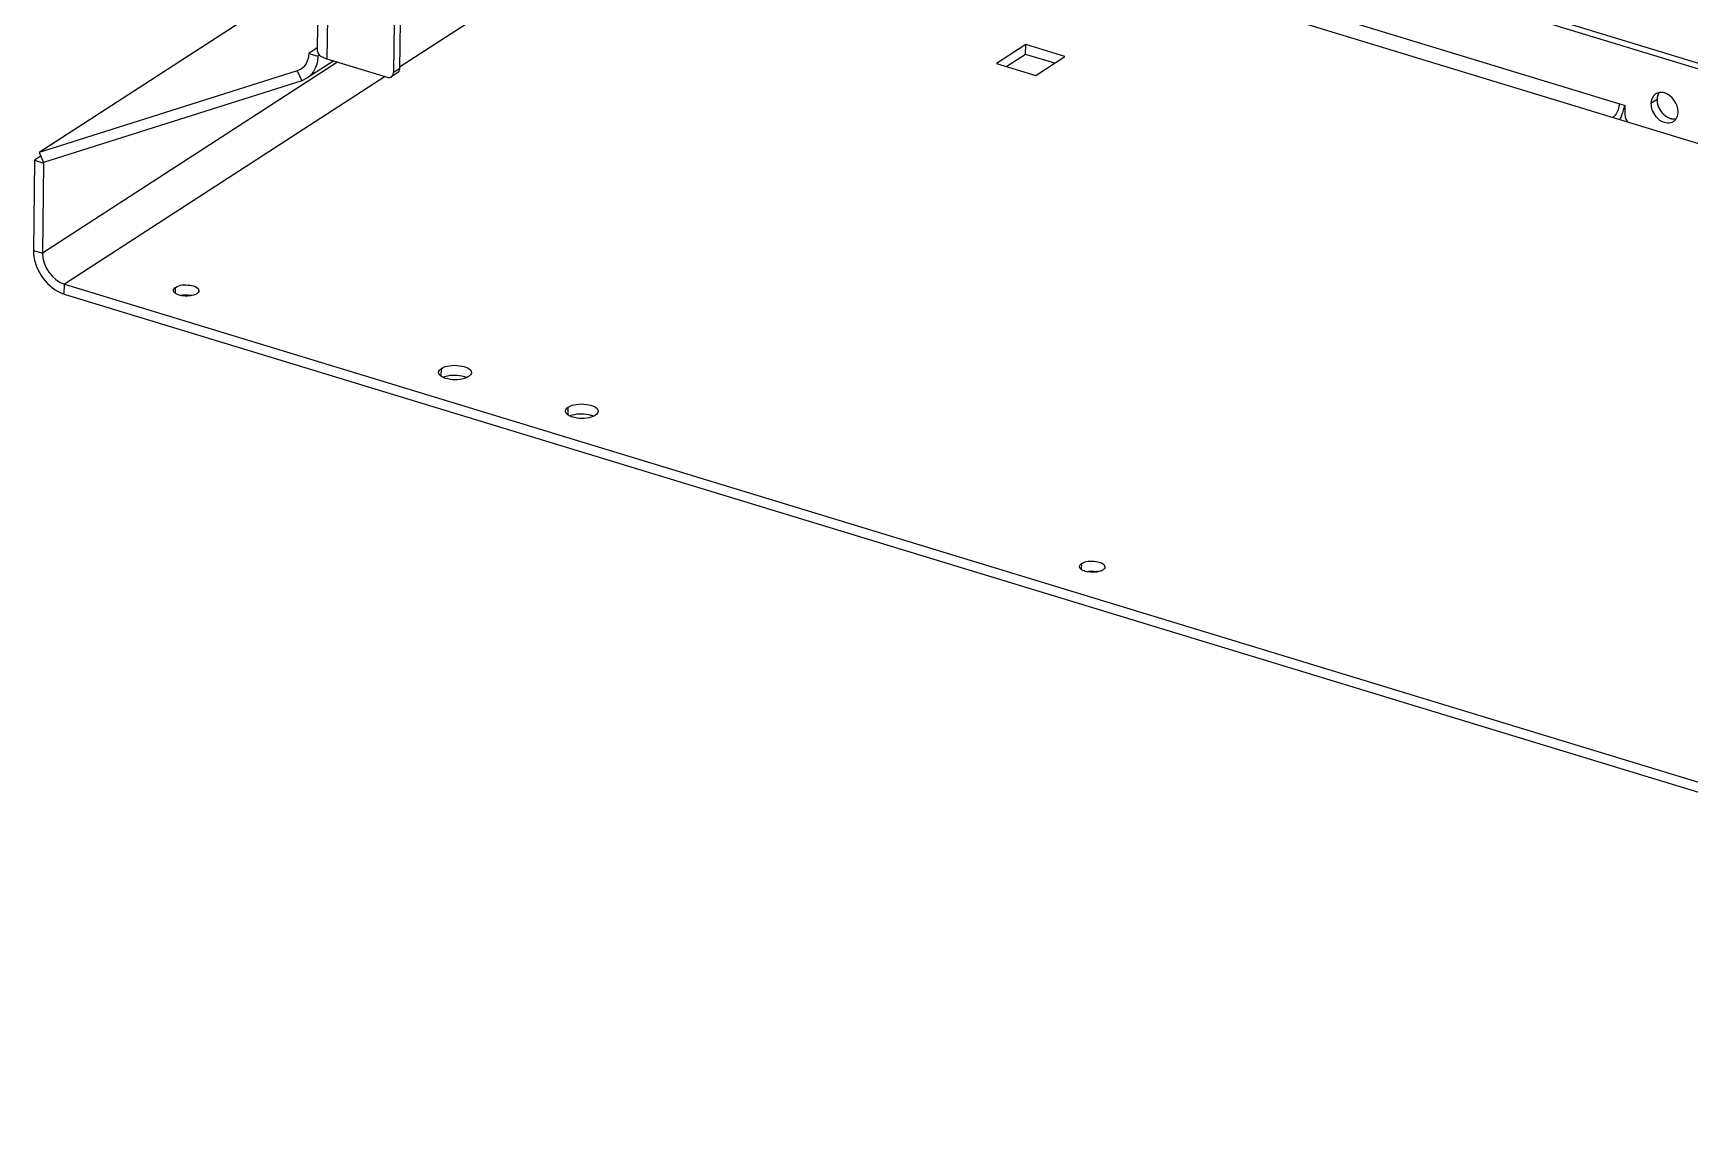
# Model space of a CAD drawing. Header units: millimetres. Extents: x -177 to 18421, y -5017 to 3255.
# Drawn here: x 4734.5 to 4791.5, y 666.8 to 704.2 of the extents above; entities that cross this region are included whole.
import ezdxf

# ---------------------------------------------------------------- set-up
doc = ezdxf.new("R2010")
doc.units = ezdxf.units.MM
doc.header["$LTSCALE"] = 46.255
doc.layers.get('0').update_dxf_attribs({"linetype": 'CONTINUOUS'})
doc.layers.add('02___PRT_ALL_AXES', color=7, linetype='CONTINUOUS')
doc.layers.add('03___PRT_ALL_CURVES', color=7, linetype='CONTINUOUS')

msp = doc.modelspace()

# ---------------------------------------------------------------- linework, layer by layer
at = {"color": 3, "linetype": 'Continuous'}
for p, q in [((4744.853, 748.938), (4744.272, 703.609)), ((4745.188, 748.843), (4744.605, 703.329)), ((4747.471, 747.922), (4746.893, 702.857)), ((4759.785, 712.938), (4818.131, 695.153)), ((4744.307, 706.324), (4734.708, 700.107)), ((4744.273, 703.708), (4743.982, 703.519)), ((4744.605, 703.329), (4746.683, 702.696)), ((4743.588, 702.917), (4734.708, 700.107)), ((4743.717, 702.978), (4743.588, 702.917)), ((4734.548, 699.841), (4734.508, 696.736)), ((4734.765, 699.981), (4734.548, 699.841)), ((4735.574, 695.239), (4828.989, 666.764))]:
    msp.add_line(p, q, dxfattribs=at)
at = {"color": 7, "linetype": 'Continuous'}
for p, q in [((4747.679, 748.057), (4747.102, 702.992)), ((4759.577, 712.803), (4818.129, 694.955)), ((4758.652, 710.52), (4747.102, 703.04)), ((4758.652, 710.52), (4818.096, 692.4)), ((4760.797, 710.403), (4789.263, 701.726)), ((4744.839, 703.258), (4743.92, 702.662)), ((4743.982, 703.519), (4744.293, 703.424)), ((4744.363, 703.469), (4744.293, 703.424)), ((4744.973, 703.217), (4734.82, 696.641)), ((4746.607, 702.719), (4735.578, 695.576)), ((4743.588, 702.917), (4743.74, 702.578)), ((4743.921, 702.664), (4743.74, 702.578)), ((4747.03, 702.845), (4746.821, 702.71)), ((4747.102, 702.992), (4746.893, 702.857)), ((4743.74, 702.578), (4734.86, 699.768)), ((4789.258, 701.389), (4789.263, 701.726)), ((4734.548, 699.841), (4734.86, 699.746)), ((4734.708, 700.107), (4734.86, 699.768)), ((4734.86, 699.746), (4734.82, 696.641)), ((4734.87, 699.753), (4734.86, 699.746)), ((4734.508, 696.736), (4734.82, 696.641)), ((4735.574, 695.239), (4735.578, 695.576)), ((4735.578, 695.576), (4828.994, 667.101))]:
    msp.add_line(p, q, dxfattribs=at)
at = {"color": 3, "linetype": 'Continuous'}
msp.add_lwpolyline([(4744.57, 703.34), (4744.587, 703.335), (4744.605, 703.329)], dxfattribs=at)
for centre, radius, start, end in [((4744.867, 704.21), 0.919, 247.5081, 251.1053), ((4787.777, 701.98), 1.489, 335.7728, 347.0383), ((4787.821, 701.971), 1.445, 347.0043, 350.576), ((4735.922, 696.379), 1.192, 247.0894, 252.9963)]:
    msp.add_arc(centre, radius, start, end, dxfattribs=at)
for points in [[(4743.932, 703.249), (4743.89, 703.142), (4743.814, 703.041), (4743.717, 702.978)], [(4743.982, 703.519), (4743.98, 703.427), (4743.965, 703.334), (4743.932, 703.249)], [(4744.272, 703.609), (4744.271, 703.558), (4744.302, 703.506), (4744.338, 703.471)], [(4744.338, 703.471), (4744.388, 703.422), (4744.451, 703.387), (4744.516, 703.361)], [(4746.683, 702.696), (4746.727, 702.682), (4746.782, 702.685), (4746.821, 702.71)], [(4746.821, 702.71), (4746.867, 702.74), (4746.893, 702.802), (4746.893, 702.857)], [(4789.135, 701.369), (4789.115, 701.326), (4789.093, 701.283), (4789.069, 701.242)], [(4734.508, 696.736), (4734.501, 696.157), (4734.925, 695.506), (4735.458, 695.281)]]:
    msp.add_open_spline(points, degree=3, dxfattribs=at)
at = {"color": 7, "linetype": 'Continuous'}
for points, knots in [([(4744.293, 703.424), (4744.292, 703.345), (4744.264, 703.058), (4744.097, 702.778), (4743.921, 702.664)], [0, 0, 0, 0, 0.274755, 1, 1, 1, 1]), ([(4789.055, 701.789), (4789.053, 701.651), (4788.996, 701.467), (4788.873, 701.338), (4788.842, 701.318)], [0, 0, 0, 0, 0.788934, 1, 1, 1, 1])]:
    msp.add_open_spline(points, degree=3, knots=knots, dxfattribs=at)
for points in [[(4747.102, 702.992), (4747.101, 702.937), (4747.076, 702.875), (4747.03, 702.845)], [(4789.258, 701.389), (4789.257, 701.302), (4789.304, 701.21), (4789.37, 701.154)], [(4734.82, 696.641), (4734.814, 696.205), (4735.161, 695.703), (4735.578, 695.576)]]:
    msp.add_open_spline(points, degree=3, dxfattribs=at)
at = {"layer": '02___PRT_ALL_AXES', "color": 7, "linetype": 'Continuous'}
for p, q in [((4768.643, 703.82), (4767.642, 703.172)), ((4768.639, 703.484), (4768.643, 703.82)), ((4769.994, 703.409), (4768.643, 703.82)), ((4768.993, 702.761), (4769.994, 703.409)), ((4767.642, 703.172), (4768.993, 702.761)), ((4790.358, 701.929), (4790.15, 701.794)), ((4739.399, 695.266), (4739.402, 695.47)), ((4748.54, 692.411), (4748.544, 692.683)), ((4752.903, 691.081), (4752.907, 691.353)), ((4770.565, 685.766), (4770.568, 685.969))]:
    msp.add_line(p, q, dxfattribs=at)
at = {"layer": '02___PRT_ALL_AXES', "color": 3, "linetype": 'Continuous'}
for p, q in [((4768.639, 703.484), (4767.993, 703.065)), ((4769.639, 703.179), (4768.639, 703.484))]:
    msp.add_line(p, q, dxfattribs=at)
for centre in [(4739.778, 694.417), (4770.944, 684.917)]:
    msp.add_arc(centre, 0.795, 76.4142, 79.905, dxfattribs=at)
at = {"layer": '02___PRT_ALL_AXES', "color": 7, "linetype": 'Continuous'}
for points in [[(4790.311, 702.123), (4790.276, 702.1), (4790.246, 702.07), (4790.222, 702.036)], [(4790.444, 702.172), (4790.398, 702.166), (4790.351, 702.149), (4790.311, 702.123)], [(4790.624, 702.156), (4790.566, 702.174), (4790.504, 702.181), (4790.444, 702.172)], [(4791.085, 701.509), (4791.088, 701.773), (4790.877, 702.079), (4790.624, 702.156)], [(4790.15, 701.794), (4790.149, 701.725), (4790.161, 701.655), (4790.183, 701.589)], [(4790.222, 702.036), (4790.174, 701.967), (4790.151, 701.878), (4790.15, 701.794)], [(4790.924, 701.179), (4790.956, 701.2), (4790.984, 701.227), (4791.007, 701.258)], [(4791.049, 701.331), (4791.073, 701.386), (4791.084, 701.448), (4791.085, 701.509)], [(4739.328, 695.365), (4739.328, 695.407), (4739.366, 695.446), (4739.402, 695.47)], [(4739.447, 695.23), (4739.41, 695.248), (4739.372, 695.271), (4739.348, 695.305)], [(4740.203, 695.353), (4740.202, 695.31), (4740.165, 695.271), (4740.129, 695.248)], [(4739.609, 695.18), (4739.553, 695.19), (4739.498, 695.205), (4739.447, 695.23)], [(4748.449, 692.548), (4748.449, 692.603), (4748.497, 692.653), (4748.544, 692.683)], [(4748.543, 692.408), (4748.509, 692.431), (4748.476, 692.46), (4748.459, 692.498)], [(4748.698, 692.338), (4748.644, 692.354), (4748.59, 692.376), (4748.543, 692.408)], [(4749.479, 692.398), (4749.431, 692.367), (4749.378, 692.347), (4749.323, 692.331)], [(4749.574, 692.533), (4749.573, 692.478), (4749.525, 692.428), (4749.479, 692.398)], [(4749.323, 692.331), (4749.123, 692.274), (4748.898, 692.277), (4748.698, 692.338)], [(4752.812, 691.218), (4752.813, 691.273), (4752.861, 691.323), (4752.907, 691.353)], [(4752.907, 691.078), (4752.872, 691.101), (4752.84, 691.13), (4752.823, 691.168)], [(4753.062, 691.008), (4753.007, 691.024), (4752.954, 691.046), (4752.907, 691.078)], [(4753.687, 691.001), (4753.486, 690.944), (4753.261, 690.947), (4753.062, 691.008)], [(4753.842, 691.068), (4753.795, 691.037), (4753.741, 691.016), (4753.687, 691.001)], [(4753.937, 691.203), (4753.936, 691.148), (4753.888, 691.098), (4753.842, 691.068)], [(4770.494, 685.864), (4770.495, 685.907), (4770.532, 685.946), (4770.568, 685.969)], [(4770.613, 685.73), (4770.576, 685.747), (4770.539, 685.771), (4770.514, 685.804)], [(4770.775, 685.68), (4770.72, 685.69), (4770.664, 685.705), (4770.613, 685.73)], [(4771.369, 685.853), (4771.368, 685.81), (4771.331, 685.771), (4771.295, 685.748)]]:
    msp.add_open_spline(points, degree=3, dxfattribs=at)
at = {"layer": '02___PRT_ALL_AXES', "color": 3, "linetype": 'Continuous'}
for points in [[(4790.394, 702.106), (4790.37, 702.051), (4790.359, 701.989), (4790.358, 701.929)], [(4790.358, 701.929), (4790.356, 701.721), (4790.476, 701.499), (4790.641, 701.374)], [(4790.641, 701.374), (4790.695, 701.334), (4790.755, 701.301), (4790.819, 701.281)], [(4790.819, 701.281), (4790.877, 701.264), (4790.939, 701.257), (4790.999, 701.265)], [(4739.563, 695.196), (4739.678, 695.22), (4739.801, 695.221), (4739.917, 695.2)], [(4748.604, 692.38), (4748.633, 692.393), (4748.664, 692.404), (4748.695, 692.413)], [(4748.695, 692.413), (4748.895, 692.47), (4749.12, 692.467), (4749.32, 692.406)], [(4749.32, 692.406), (4749.352, 692.396), (4749.384, 692.384), (4749.414, 692.37)], [(4752.967, 691.05), (4752.996, 691.063), (4753.027, 691.074), (4753.058, 691.083)], [(4753.058, 691.083), (4753.258, 691.14), (4753.484, 691.137), (4753.683, 691.076)], [(4753.683, 691.076), (4753.715, 691.066), (4753.747, 691.054), (4753.778, 691.04)], [(4770.729, 685.696), (4770.845, 685.72), (4770.967, 685.721), (4771.083, 685.7)]]:
    msp.add_open_spline(points, degree=3, dxfattribs=at)
msp.add_open_spline([(4790.436, 702.179), (4790.428, 702.168), (4790.413, 702.145), (4790.4, 702.119), (4790.394, 702.106)], degree=3, knots=[0, 0, 0, 0, 0.49408, 1, 1, 1, 1], dxfattribs=at)
at = {"layer": '02___PRT_ALL_AXES', "color": 7, "linetype": 'Continuous'}
for points, knots in [([(4790.183, 701.589), (4790.237, 701.427), (4790.431, 701.148), (4790.807, 701.104), (4790.924, 701.179)], [0, 0, 0, 0, 0.55194, 1, 1, 1, 1]), ([(4791.007, 701.258), (4791.015, 701.269), (4791.031, 701.293), (4791.043, 701.318), (4791.049, 701.331)], [0, 0, 0, 0, 0.49408, 1, 1, 1, 1]), ([(4739.348, 695.305), (4739.342, 695.314), (4739.331, 695.333), (4739.328, 695.354), (4739.328, 695.365)], [0, 0, 0, 0, 0.522174, 1, 1, 1, 1]), ([(4739.402, 695.47), (4739.541, 695.56), (4739.809, 695.581), (4740.204, 695.473), (4740.203, 695.353)], [0, 0, 0, 0, 0.578847, 1, 1, 1, 1]), ([(4740.129, 695.248), (4740.098, 695.228), (4739.933, 695.159), (4739.747, 695.156), (4739.609, 695.18)], [0, 0, 0, 0, 0.208556, 1, 1, 1, 1]), ([(4748.459, 692.498), (4748.456, 692.506), (4748.45, 692.522), (4748.449, 692.539), (4748.449, 692.548)], [0, 0, 0, 0, 0.509909, 1, 1, 1, 1]), ([(4748.544, 692.683), (4748.626, 692.736), (4748.849, 692.791), (4749.182, 692.797), (4749.576, 692.688), (4749.574, 692.533)], [0, 0, 0, 0, 0.264203, 0.581772, 1, 1, 1, 1]), ([(4752.907, 691.353), (4752.989, 691.406), (4753.213, 691.461), (4753.545, 691.467), (4753.939, 691.358), (4753.937, 691.203)], [0, 0, 0, 0, 0.264203, 0.581772, 1, 1, 1, 1]), ([(4752.823, 691.168), (4752.819, 691.176), (4752.814, 691.192), (4752.812, 691.209), (4752.812, 691.218)], [0, 0, 0, 0, 0.509909, 1, 1, 1, 1]), ([(4770.514, 685.804), (4770.508, 685.814), (4770.497, 685.833), (4770.494, 685.854), (4770.494, 685.864)], [0, 0, 0, 0, 0.522174, 1, 1, 1, 1]), ([(4770.568, 685.969), (4770.707, 686.06), (4770.975, 686.081), (4771.371, 685.973), (4771.369, 685.853)], [0, 0, 0, 0, 0.578847, 1, 1, 1, 1]), ([(4771.295, 685.748), (4771.264, 685.728), (4771.099, 685.659), (4770.913, 685.656), (4770.775, 685.68)], [0, 0, 0, 0, 0.208556, 1, 1, 1, 1])]:
    msp.add_open_spline(points, degree=3, knots=knots, dxfattribs=at)
at = {"layer": '03___PRT_ALL_CURVES', "color": 4, "linetype": 'Continuous'}
for points, knots in [([(4790.397, 702.111), (4790.395, 702.109), (4790.393, 702.103), (4790.39, 702.095), (4790.388, 702.09), (4790.385, 702.083), (4790.383, 702.075), (4790.38, 702.067), (4790.378, 702.06), (4790.376, 702.054), (4790.374, 702.047), (4790.372, 702.04), (4790.371, 702.035), (4790.37, 702.03), (4790.369, 702.023), (4790.367, 702.016), (4790.366, 702.009), (4790.365, 702.002), (4790.363, 701.993), (4790.362, 701.984), (4790.361, 701.977), (4790.36, 701.966), (4790.36, 701.957), (4790.359, 701.95)], [0, 0, 0, 0, 0.0625, 0.125, 0.15625, 0.1875, 0.25, 0.3125, 0.34375, 0.375, 0.4375, 0.46875, 0.5, 0.53125, 0.5625, 0.625, 0.65625, 0.6875, 0.75, 0.8125, 0.84375, 0.875, 1, 1, 1, 1]), ([(4790.427, 702.166), (4790.425, 702.164), (4790.424, 702.161), (4790.422, 702.159), (4790.421, 702.156), (4790.418, 702.152), (4790.415, 702.148), (4790.413, 702.143), (4790.411, 702.139), (4790.409, 702.136), (4790.408, 702.134), (4790.407, 702.132), (4790.405, 702.129), (4790.403, 702.125), (4790.4, 702.119), (4790.398, 702.114), (4790.397, 702.111)], [0, 0, 0, 0, 0.125, 0.15625, 0.1875, 0.25, 0.375, 0.4375, 0.5, 0.5625, 0.625, 0.65625, 0.6875, 0.75, 0.875, 1, 1, 1, 1]), ([(4790.359, 701.95), (4790.359, 701.949), (4790.359, 701.949), (4790.359, 701.948), (4790.359, 701.947), (4790.359, 701.946), (4790.359, 701.944), (4790.359, 701.941), (4790.359, 701.938), (4790.359, 701.936), (4790.359, 701.935), (4790.359, 701.934), (4790.358, 701.931), (4790.358, 701.93), (4790.358, 701.929)], [0, 0, 0, 0, 0.125, 0.15625, 0.1875, 0.25, 0.375, 0.5, 0.625, 0.75, 0.8125, 0.84375, 0.875, 1, 1, 1, 1]), ([(4790.358, 701.929), (4790.358, 701.925), (4790.359, 701.917), (4790.359, 701.907), (4790.359, 701.9), (4790.359, 701.896), (4790.36, 701.889), (4790.36, 701.879), (4790.361, 701.869), (4790.362, 701.86), (4790.363, 701.852), (4790.364, 701.843), (4790.365, 701.834), (4790.366, 701.828), (4790.367, 701.822), (4790.369, 701.813), (4790.37, 701.805), (4790.372, 701.798), (4790.373, 701.794), (4790.374, 701.787), (4790.377, 701.777), (4790.379, 701.767), (4790.381, 701.758), (4790.384, 701.749), (4790.387, 701.738), (4790.39, 701.729), (4790.391, 701.725)], [0, 0, 0, 0, 0.0625, 0.125, 0.15625, 0.171875, 0.1875, 0.25, 0.3125, 0.34375, 0.375, 0.4375, 0.46875, 0.5, 0.53125, 0.5625, 0.625, 0.65625, 0.671875, 0.6875, 0.75, 0.8125, 0.84375, 0.875, 0.9375, 1, 1, 1, 1]), ([(4790.391, 701.725), (4790.393, 701.721), (4790.396, 701.713), (4790.399, 701.703), (4790.402, 701.695), (4790.403, 701.691), (4790.406, 701.685), (4790.41, 701.675), (4790.415, 701.665), (4790.418, 701.656), (4790.422, 701.648), (4790.426, 701.64), (4790.43, 701.631), (4790.433, 701.625), (4790.436, 701.619), (4790.441, 701.611), (4790.445, 701.602), (4790.45, 701.594), (4790.453, 701.588), (4790.457, 701.583), (4790.46, 701.577), (4790.463, 701.571), (4790.466, 701.567), (4790.468, 701.563), (4790.471, 701.559), (4790.476, 701.552), (4790.482, 701.542), (4790.488, 701.534), (4790.49, 701.53)], [0, 0, 0, 0, 0.0625, 0.125, 0.15625, 0.171875, 0.1875, 0.25, 0.3125, 0.34375, 0.375, 0.4375, 0.46875, 0.5, 0.53125, 0.5625, 0.625, 0.65625, 0.6875, 0.71875, 0.75, 0.78125, 0.8125, 0.828125, 0.84375, 0.875, 0.9375, 1, 1, 1, 1]), ([(4790.49, 701.53), (4790.493, 701.527), (4790.498, 701.52), (4790.505, 701.511), (4790.51, 701.504), (4790.516, 701.497), (4790.523, 701.488), (4790.531, 701.479), (4790.537, 701.472), (4790.543, 701.465), (4790.549, 701.458), (4790.555, 701.451), (4790.56, 701.446), (4790.565, 701.441), (4790.572, 701.435), (4790.578, 701.428), (4790.584, 701.423), (4790.587, 701.42), (4790.59, 701.417), (4790.594, 701.413), (4790.599, 701.409), (4790.604, 701.405), (4790.608, 701.401), (4790.611, 701.398), (4790.615, 701.395), (4790.621, 701.39), (4790.63, 701.383), (4790.637, 701.377), (4790.641, 701.374)], [0, 0, 0, 0, 0.0625, 0.125, 0.15625, 0.1875, 0.25, 0.3125, 0.34375, 0.375, 0.4375, 0.46875, 0.5, 0.53125, 0.5625, 0.625, 0.65625, 0.671875, 0.6875, 0.71875, 0.75, 0.78125, 0.8125, 0.828125, 0.84375, 0.875, 0.9375, 1, 1, 1, 1]), ([(4790.641, 701.374), (4790.643, 701.373), (4790.646, 701.37), (4790.65, 701.367), (4790.654, 701.365), (4790.657, 701.362), (4790.662, 701.359), (4790.668, 701.355), (4790.674, 701.351), (4790.679, 701.347), (4790.685, 701.343), (4790.691, 701.34), (4790.696, 701.337), (4790.7, 701.334), (4790.703, 701.333), (4790.705, 701.331), (4790.708, 701.33), (4790.711, 701.328), (4790.713, 701.327), (4790.715, 701.326), (4790.717, 701.325), (4790.72, 701.323), (4790.726, 701.32), (4790.73, 701.318), (4790.732, 701.317)], [0, 0, 0, 0, 0.0625, 0.125, 0.15625, 0.1875, 0.25, 0.3125, 0.375, 0.4375, 0.5, 0.5625, 0.625, 0.65625, 0.6875, 0.71875, 0.75, 0.78125, 0.8125, 0.828125, 0.84375, 0.875, 0.9375, 1, 1, 1, 1]), ([(4790.79, 701.291), (4790.791, 701.291), (4790.792, 701.29), (4790.793, 701.29), (4790.794, 701.289), (4790.796, 701.289), (4790.799, 701.288), (4790.804, 701.286), (4790.809, 701.284), (4790.812, 701.283), (4790.815, 701.282), (4790.817, 701.282), (4790.819, 701.281)], [0, 0, 0, 0, 0.125, 0.15625, 0.1875, 0.25, 0.375, 0.5, 0.75, 0.8125, 0.875, 1, 1, 1, 1]), ([(4790.819, 701.281), (4790.823, 701.28), (4790.83, 701.278), (4790.839, 701.276), (4790.846, 701.274), (4790.854, 701.272), (4790.864, 701.27), (4790.873, 701.268), (4790.881, 701.267), (4790.889, 701.266), (4790.896, 701.265), (4790.904, 701.264), (4790.91, 701.263), (4790.916, 701.263), (4790.923, 701.262), (4790.931, 701.262), (4790.937, 701.262), (4790.941, 701.261), (4790.945, 701.261), (4790.949, 701.262), (4790.954, 701.262), (4790.96, 701.262), (4790.964, 701.262), (4790.967, 701.262), (4790.971, 701.262), (4790.978, 701.263), (4790.987, 701.264), (4790.995, 701.265), (4790.999, 701.265)], [0, 0, 0, 0, 0.0625, 0.125, 0.15625, 0.1875, 0.25, 0.3125, 0.34375, 0.375, 0.4375, 0.46875, 0.5, 0.53125, 0.5625, 0.625, 0.65625, 0.671875, 0.6875, 0.71875, 0.75, 0.78125, 0.8125, 0.828125, 0.84375, 0.875, 0.9375, 1, 1, 1, 1])]:
    msp.add_open_spline(points, degree=3, knots=knots, dxfattribs=at)
msp.add_open_spline([(4790.732, 701.317), (4790.742, 701.312), (4790.761, 701.302), (4790.78, 701.295), (4790.79, 701.291)], degree=3, dxfattribs=at)

doc.saveas('drawing.dxf')
